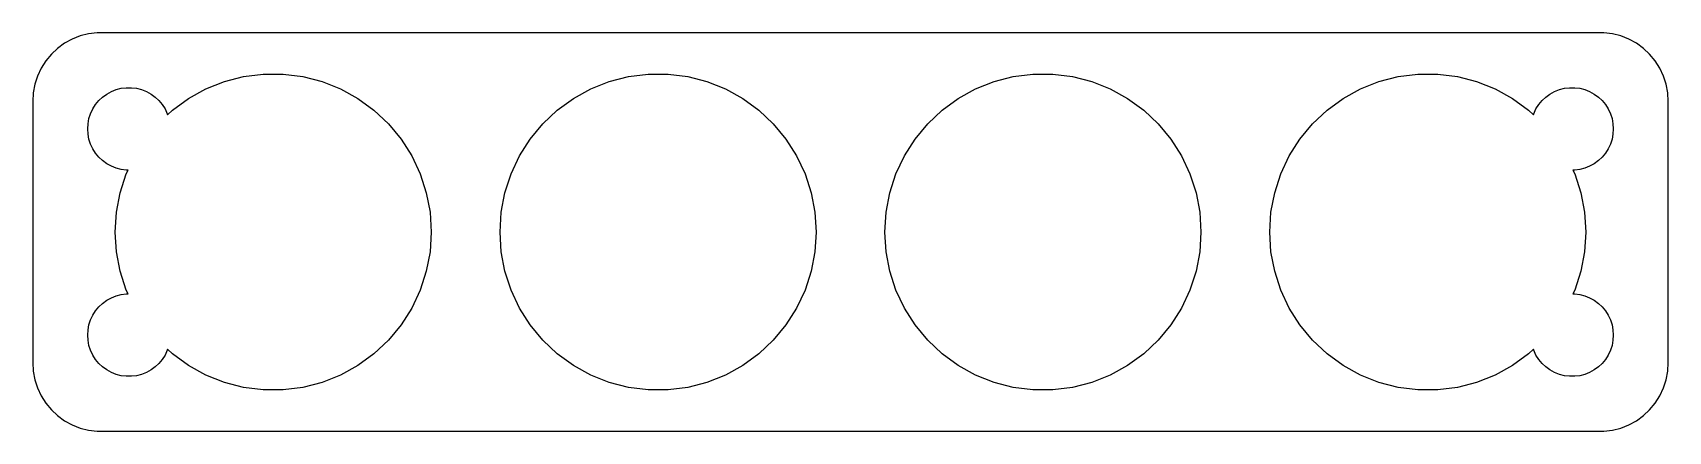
# Model space of a CAD drawing. Header units: metres. Extents: x -60 to 60, y 25 to 53.
import ezdxf

# ---------------------------------------------------------------- set-up
doc = ezdxf.new("R2010")
doc.units = ezdxf.units.M

msp = doc.modelspace()

# ---------------------------------------------------------------- linework, layer by layer
for p, q in [((-57.1791, 52.7216), (-57.6871, 52.3526)), ((-56.6289, 53.0241), (-57.1791, 52.7216)), ((-56.0451, 53.2553), (-56.6289, 53.0241)), ((-55.4369, 53.4114), (-56.0451, 53.2553)), ((-54.8139, 53.4901), (-55.4369, 53.4114)), ((54.8139, 53.4901), (-54.8139, 53.4901)), ((55.4369, 53.4114), (54.8139, 53.4901)), ((56.0451, 53.2553), (55.4369, 53.4114)), ((56.6289, 53.0241), (56.0451, 53.2553)), ((57.1791, 52.7216), (56.6289, 53.0241)), ((57.6871, 52.3526), (57.1791, 52.7216)), ((-58.5451, 51.4389), (-58.8815, 50.9088)), ((-58.1448, 51.9227), (-58.5451, 51.4389)), ((-57.6871, 52.3526), (-58.1448, 51.9227)), ((58.1448, 51.9227), (57.6871, 52.3526)), ((58.5451, 51.4389), (58.1448, 51.9227)), ((58.8815, 50.9088), (58.5451, 51.4389)), ((-59.1489, 50.3406), (-59.3429, 49.7434)), ((-58.8815, 50.9088), (-59.1489, 50.3406)), ((-45.5537, 49.9371), (-44.1549, 50.2963)), ((-44.1549, 50.2963), (-42.7221, 50.4773)), ((-42.7221, 50.4773), (-41.2779, 50.4773)), ((-41.2779, 50.4773), (-39.8451, 50.2963)), ((-39.8451, 50.2963), (-38.4463, 49.9371)), ((-17.5537, 49.9371), (-16.1549, 50.2963)), ((-16.1549, 50.2963), (-14.7221, 50.4773)), ((-14.7221, 50.4773), (-13.2779, 50.4773)), ((-13.2779, 50.4773), (-11.8451, 50.2963)), ((-11.8451, 50.2963), (-10.4463, 49.9371)), ((10.4463, 49.9371), (11.8451, 50.2963)), ((11.8451, 50.2963), (13.2779, 50.4773)), ((13.2779, 50.4773), (14.7221, 50.4773)), ((14.7221, 50.4773), (16.1549, 50.2963)), ((16.1549, 50.2963), (17.5537, 49.9371)), ((38.4463, 49.9371), (39.8451, 50.2963)), ((39.8451, 50.2963), (41.2779, 50.4773)), ((41.2779, 50.4773), (42.7221, 50.4773)), ((42.7221, 50.4773), (44.1549, 50.2963)), ((44.1549, 50.2963), (45.5537, 49.9371)), ((59.1489, 50.3406), (58.8815, 50.9088)), ((59.3429, 49.7434), (59.1489, 50.3406)), ((-59.4606, 49.1267), (-59.5, 48.5)), ((-59.3429, 49.7434), (-59.4606, 49.1267)), ((-54.6869, 48.5536), (-54.4123, 48.8115)), ((-54.4123, 48.8115), (-54.1075, 49.033)), ((-54.1075, 49.033), (-53.7773, 49.2145)), ((-53.7773, 49.2145), (-53.427, 49.3532)), ((-53.427, 49.3532), (-53.0621, 49.4469)), ((-53.0621, 49.4469), (-52.6884, 49.4941)), ((-52.6884, 49.4941), (-52.3116, 49.4941)), ((-52.3116, 49.4941), (-51.9379, 49.4469)), ((-51.9379, 49.4469), (-51.5729, 49.3532)), ((-51.5729, 49.3532), (-51.2227, 49.2145)), ((-51.2227, 49.2145), (-50.8925, 49.033)), ((-50.8925, 49.033), (-50.5877, 48.8115)), ((-50.5877, 48.8115), (-50.3131, 48.5536)), ((-48.162, 48.7098), (-46.8965, 49.4055)), ((-46.8965, 49.4055), (-45.5537, 49.9371)), ((-38.4463, 49.9371), (-37.1035, 49.4055)), ((-37.1035, 49.4055), (-35.838, 48.7098)), ((-20.162, 48.7098), (-18.8965, 49.4055)), ((-18.8965, 49.4055), (-17.5537, 49.9371)), ((-10.4463, 49.9371), (-9.10353, 49.4055)), ((-9.10353, 49.4055), (-7.83798, 48.7098)), ((7.83798, 48.7098), (9.10353, 49.4055)), ((9.10353, 49.4055), (10.4463, 49.9371)), ((17.5537, 49.9371), (18.8965, 49.4055)), ((18.8965, 49.4055), (20.162, 48.7098)), ((35.838, 48.7098), (37.1035, 49.4055)), ((37.1035, 49.4055), (38.4463, 49.9371)), ((45.5537, 49.9371), (46.8965, 49.4055)), ((46.8965, 49.4055), (48.162, 48.7098)), ((50.3131, 48.5536), (50.5877, 48.8115)), ((50.5877, 48.8115), (50.8925, 49.033)), ((50.8925, 49.033), (51.2227, 49.2145)), ((51.2227, 49.2145), (51.5729, 49.3532)), ((51.5729, 49.3532), (51.9379, 49.4469)), ((51.9379, 49.4469), (52.3116, 49.4941)), ((52.3116, 49.4941), (52.6884, 49.4941)), ((52.6884, 49.4941), (53.0621, 49.4469)), ((53.0621, 49.4469), (53.427, 49.3532)), ((53.427, 49.3532), (53.7773, 49.2145)), ((53.7773, 49.2145), (54.1075, 49.033)), ((54.1075, 49.033), (54.4123, 48.8115)), ((54.4123, 48.8115), (54.6869, 48.5536)), ((59.4606, 49.1267), (59.3429, 49.7434)), ((59.5, 48.5), (59.4606, 49.1267)), ((-59.5, 48.5), (-59.5, 29.5)), ((-55.4057, 47.2461), (-55.2893, 47.6044)), ((-55.2893, 47.6044), (-55.1289, 47.9453)), ((-55.1289, 47.9453), (-54.927, 48.2634)), ((-54.927, 48.2634), (-54.6869, 48.5536)), ((-50.3131, 48.5536), (-50.0729, 48.2634)), ((-50.0729, 48.2634), (-49.8711, 47.9453)), ((-49.8711, 47.9453), (-49.7107, 47.6044)), ((-49.7107, 47.6044), (-49.6856, 47.5273)), ((-49.6856, 47.5273), (-49.3304, 47.8609)), ((-49.3304, 47.8609), (-48.162, 48.7098)), ((-35.838, 48.7098), (-34.6696, 47.8609)), ((-34.6696, 47.8609), (-33.6169, 46.8723)), ((-22.3831, 46.8723), (-21.3304, 47.8609)), ((-21.3304, 47.8609), (-20.162, 48.7098)), ((-7.83798, 48.7098), (-6.66962, 47.8609)), ((-6.66962, 47.8609), (-5.61685, 46.8723)), ((5.61685, 46.8723), (6.66962, 47.8609)), ((6.66962, 47.8609), (7.83798, 48.7098)), ((20.162, 48.7098), (21.3304, 47.8609)), ((21.3304, 47.8609), (22.3831, 46.8723)), ((33.6169, 46.8723), (34.6696, 47.8609)), ((34.6696, 47.8609), (35.838, 48.7098)), ((48.162, 48.7098), (49.3304, 47.8609)), ((49.3304, 47.8609), (49.6856, 47.5273)), ((49.6856, 47.5273), (49.7107, 47.6044)), ((49.7107, 47.6044), (49.8711, 47.9453)), ((49.8711, 47.9453), (50.0729, 48.2634)), ((50.0729, 48.2634), (50.3131, 48.5536)), ((54.6869, 48.5536), (54.927, 48.2634)), ((54.927, 48.2634), (55.1289, 47.9453)), ((55.1289, 47.9453), (55.2893, 47.6044)), ((55.2893, 47.6044), (55.4057, 47.2461)), ((59.5, 29.5), (59.5, 48.5)), ((-55.5, 46.5), (-55.4763, 46.876)), ((-55.4763, 46.124), (-55.5, 46.5)), ((-55.4763, 46.876), (-55.4057, 47.2461)), ((-33.6169, 46.8723), (-32.6963, 45.7595)), ((-23.3037, 45.7595), (-22.3831, 46.8723)), ((-5.61685, 46.8723), (-4.6963, 45.7595)), ((4.6963, 45.7595), (5.61685, 46.8723)), ((22.3831, 46.8723), (23.3037, 45.7595)), ((32.6963, 45.7595), (33.6169, 46.8723)), ((55.4057, 47.2461), (55.4763, 46.876)), ((55.4763, 46.876), (55.5, 46.5)), ((55.5, 46.5), (55.4763, 46.124)), ((-55.4057, 45.7539), (-55.4763, 46.124)), ((-55.2893, 45.3956), (-55.4057, 45.7539)), ((-55.1289, 45.0547), (-55.2893, 45.3956)), ((-32.6963, 45.7595), (-31.9225, 44.5402)), ((-24.0775, 44.5402), (-23.3037, 45.7595)), ((-4.6963, 45.7595), (-3.92247, 44.5402)), ((3.92247, 44.5402), (4.6963, 45.7595)), ((23.3037, 45.7595), (24.0775, 44.5402)), ((31.9225, 44.5402), (32.6963, 45.7595)), ((55.2893, 45.3956), (55.1289, 45.0547)), ((55.4057, 45.7539), (55.2893, 45.3956)), ((55.4763, 46.124), (55.4057, 45.7539)), ((-54.927, 44.7366), (-55.1289, 45.0547)), ((-54.6869, 44.4464), (-54.927, 44.7366)), ((-54.4123, 44.1884), (-54.6869, 44.4464)), ((-54.1075, 43.967), (-54.4123, 44.1884)), ((-31.9225, 44.5402), (-31.3076, 43.2334)), ((-24.6924, 43.2334), (-24.0775, 44.5402)), ((-3.92247, 44.5402), (-3.30756, 43.2334)), ((3.30756, 43.2334), (3.92247, 44.5402)), ((24.0775, 44.5402), (24.6924, 43.2334)), ((31.3076, 43.2334), (31.9225, 44.5402)), ((54.4123, 44.1884), (54.1075, 43.967)), ((54.6869, 44.4464), (54.4123, 44.1884)), ((54.927, 44.7366), (54.6869, 44.4464)), ((55.1289, 45.0547), (54.927, 44.7366)), ((-53.7773, 43.7855), (-54.1075, 43.967)), ((-53.427, 43.6468), (-53.7773, 43.7855)), ((-53.0621, 43.5531), (-53.427, 43.6468)), ((-53.1387, 41.8599), (-52.6924, 43.2334)), ((-52.6884, 43.5059), (-53.0621, 43.5531)), ((-52.6924, 43.2334), (-52.5642, 43.5059)), ((-52.5642, 43.5059), (-52.6884, 43.5059)), ((-31.3076, 43.2334), (-30.8613, 41.8599)), ((-25.1387, 41.8599), (-24.6924, 43.2334)), ((-3.30756, 43.2334), (-2.86128, 41.8599)), ((2.86128, 41.8599), (3.30756, 43.2334)), ((24.6924, 43.2334), (25.1387, 41.8599)), ((30.8613, 41.8599), (31.3076, 43.2334)), ((52.6884, 43.5059), (52.5642, 43.5059)), ((52.5642, 43.5059), (52.6924, 43.2334)), ((53.0621, 43.5531), (52.6884, 43.5059)), ((52.6924, 43.2334), (53.1387, 41.8599)), ((53.427, 43.6468), (53.0621, 43.5531)), ((53.7773, 43.7855), (53.427, 43.6468)), ((54.1075, 43.967), (53.7773, 43.7855)), ((-53.4093, 40.4413), (-53.1387, 41.8599)), ((-30.8613, 41.8599), (-30.5907, 40.4413)), ((-25.4093, 40.4413), (-25.1387, 41.8599)), ((-2.86128, 41.8599), (-2.59067, 40.4413)), ((2.59067, 40.4413), (2.86128, 41.8599)), ((25.1387, 41.8599), (25.4093, 40.4413)), ((30.5907, 40.4413), (30.8613, 41.8599)), ((53.1387, 41.8599), (53.4093, 40.4413)), ((-53.5, 39), (-53.4093, 40.4413)), ((-30.5907, 40.4413), (-30.5, 39)), ((-25.5, 39), (-25.4093, 40.4413)), ((-2.59067, 40.4413), (-2.5, 39)), ((2.5, 39), (2.59067, 40.4413)), ((25.4093, 40.4413), (25.5, 39)), ((30.5, 39), (30.5907, 40.4413)), ((53.4093, 40.4413), (53.5, 39)), ((-53.4093, 37.5587), (-53.5, 39)), ((-30.5, 39), (-30.5907, 37.5587)), ((-25.4093, 37.5587), (-25.5, 39)), ((-2.5, 39), (-2.59067, 37.5587)), ((2.59067, 37.5587), (2.5, 39)), ((25.5, 39), (25.4093, 37.5587)), ((30.5907, 37.5587), (30.5, 39)), ((53.5, 39), (53.4093, 37.5587)), ((-53.1387, 36.1401), (-53.4093, 37.5587)), ((-30.5907, 37.5587), (-30.8613, 36.1401)), ((-25.1387, 36.1401), (-25.4093, 37.5587)), ((-2.59067, 37.5587), (-2.86128, 36.1401)), ((2.86128, 36.1401), (2.59067, 37.5587)), ((25.4093, 37.5587), (25.1387, 36.1401)), ((30.8613, 36.1401), (30.5907, 37.5587)), ((53.4093, 37.5587), (53.1387, 36.1401)), ((-52.6924, 34.7666), (-53.1387, 36.1401)), ((-30.8613, 36.1401), (-31.3076, 34.7666)), ((-24.6924, 34.7666), (-25.1387, 36.1401)), ((-2.86128, 36.1401), (-3.30756, 34.7666)), ((3.30756, 34.7666), (2.86128, 36.1401)), ((25.1387, 36.1401), (24.6924, 34.7666)), ((31.3076, 34.7666), (30.8613, 36.1401)), ((53.1387, 36.1401), (52.6924, 34.7666)), ((-52.5642, 34.4941), (-52.6924, 34.7666)), ((-31.3076, 34.7666), (-31.9225, 33.4598)), ((-24.0775, 33.4598), (-24.6924, 34.7666)), ((-3.30756, 34.7666), (-3.92247, 33.4598)), ((3.92247, 33.4598), (3.30756, 34.7666)), ((24.6924, 34.7666), (24.0775, 33.4598)), ((31.9225, 33.4598), (31.3076, 34.7666)), ((52.6924, 34.7666), (52.5642, 34.4941)), ((-54.927, 33.2634), (-54.6869, 33.5536)), ((-54.6869, 33.5536), (-54.4123, 33.8116)), ((-54.4123, 33.8116), (-54.1075, 34.033)), ((-54.1075, 34.033), (-53.7773, 34.2145)), ((-53.7773, 34.2145), (-53.427, 34.3532)), ((-53.427, 34.3532), (-53.0621, 34.4469)), ((-53.0621, 34.4469), (-52.6884, 34.4941)), ((-52.6884, 34.4941), (-52.5642, 34.4941)), ((-31.9225, 33.4598), (-32.6963, 32.2405)), ((-23.3037, 32.2405), (-24.0775, 33.4598)), ((-3.92247, 33.4598), (-4.6963, 32.2405)), ((4.6963, 32.2405), (3.92247, 33.4598)), ((24.0775, 33.4598), (23.3037, 32.2405)), ((32.6963, 32.2405), (31.9225, 33.4598)), ((52.5642, 34.4941), (52.6884, 34.4941)), ((52.6884, 34.4941), (53.0621, 34.4469)), ((53.0621, 34.4469), (53.427, 34.3532)), ((53.427, 34.3532), (53.7773, 34.2145)), ((53.7773, 34.2145), (54.1075, 34.033)), ((54.1075, 34.033), (54.4123, 33.8116)), ((54.4123, 33.8116), (54.6869, 33.5536)), ((54.6869, 33.5536), (54.927, 33.2634)), ((-55.4763, 31.876), (-55.4057, 32.2461)), ((-55.4057, 32.2461), (-55.2893, 32.6044)), ((-55.2893, 32.6044), (-55.1289, 32.9453)), ((-55.1289, 32.9453), (-54.927, 33.2634)), ((-32.6963, 32.2405), (-33.6169, 31.1277)), ((-22.3831, 31.1277), (-23.3037, 32.2405)), ((-4.6963, 32.2405), (-5.61685, 31.1277)), ((5.61685, 31.1277), (4.6963, 32.2405)), ((23.3037, 32.2405), (22.3831, 31.1277)), ((33.6169, 31.1277), (32.6963, 32.2405)), ((54.927, 33.2634), (55.1289, 32.9453)), ((55.1289, 32.9453), (55.2893, 32.6044)), ((55.2893, 32.6044), (55.4057, 32.2461)), ((55.4057, 32.2461), (55.4763, 31.876)), ((-55.5, 31.5), (-55.4763, 31.876)), ((-55.4763, 31.124), (-55.5, 31.5)), ((-55.4057, 30.7539), (-55.4763, 31.124)), ((-33.6169, 31.1277), (-34.6696, 30.1391)), ((-21.3304, 30.1391), (-22.3831, 31.1277)), ((-5.61685, 31.1277), (-6.66962, 30.1391)), ((6.66962, 30.1391), (5.61685, 31.1277)), ((22.3831, 31.1277), (21.3304, 30.1391)), ((34.6696, 30.1391), (33.6169, 31.1277)), ((55.4763, 31.124), (55.4057, 30.7539)), ((55.4763, 31.876), (55.5, 31.5)), ((55.5, 31.5), (55.4763, 31.124)), ((-55.2893, 30.3956), (-55.4057, 30.7539)), ((-55.1289, 30.0547), (-55.2893, 30.3956)), ((-54.927, 29.7366), (-55.1289, 30.0547)), ((-49.8711, 30.0547), (-50.0729, 29.7366)), ((-49.7107, 30.3956), (-49.8711, 30.0547)), ((-49.6856, 30.4727), (-49.7107, 30.3956)), ((-49.3304, 30.1391), (-49.6856, 30.4727)), ((-48.162, 29.2902), (-49.3304, 30.1391)), ((-34.6696, 30.1391), (-35.838, 29.2902)), ((-20.162, 29.2902), (-21.3304, 30.1391)), ((-6.66962, 30.1391), (-7.83798, 29.2902)), ((7.83798, 29.2902), (6.66962, 30.1391)), ((21.3304, 30.1391), (20.162, 29.2902)), ((35.838, 29.2902), (34.6696, 30.1391)), ((49.3304, 30.1391), (48.162, 29.2902)), ((49.6856, 30.4727), (49.3304, 30.1391)), ((49.7107, 30.3956), (49.6856, 30.4727)), ((49.8711, 30.0547), (49.7107, 30.3956)), ((50.0729, 29.7366), (49.8711, 30.0547)), ((55.1289, 30.0547), (54.927, 29.7366)), ((55.2893, 30.3956), (55.1289, 30.0547)), ((55.4057, 30.7539), (55.2893, 30.3956)), ((-59.5, 29.5), (-59.4606, 28.8733)), ((-59.4606, 28.8733), (-59.3429, 28.2566)), ((-54.6869, 29.4464), (-54.927, 29.7366)), ((-54.4123, 29.1885), (-54.6869, 29.4464)), ((-54.1075, 28.967), (-54.4123, 29.1885)), ((-53.7773, 28.7855), (-54.1075, 28.967)), ((-53.427, 28.6468), (-53.7773, 28.7855)), ((-53.0621, 28.5531), (-53.427, 28.6468)), ((-51.5729, 28.6468), (-51.9379, 28.5531)), ((-51.2227, 28.7855), (-51.5729, 28.6468)), ((-50.8925, 28.967), (-51.2227, 28.7855)), ((-50.5877, 29.1885), (-50.8925, 28.967)), ((-50.3131, 29.4464), (-50.5877, 29.1885)), ((-50.0729, 29.7366), (-50.3131, 29.4464)), ((-46.8965, 28.5945), (-48.162, 29.2902)), ((-45.5537, 28.0629), (-46.8965, 28.5945)), ((-37.1035, 28.5945), (-38.4463, 28.0629)), ((-35.838, 29.2902), (-37.1035, 28.5945)), ((-18.8965, 28.5945), (-20.162, 29.2902)), ((-17.5537, 28.0629), (-18.8965, 28.5945)), ((-9.10353, 28.5945), (-10.4463, 28.0629)), ((-7.83798, 29.2902), (-9.10353, 28.5945)), ((9.10353, 28.5945), (7.83798, 29.2902)), ((10.4463, 28.0629), (9.10353, 28.5945)), ((18.8965, 28.5945), (17.5537, 28.0629)), ((20.162, 29.2902), (18.8965, 28.5945)), ((37.1035, 28.5945), (35.838, 29.2902)), ((38.4463, 28.0629), (37.1035, 28.5945)), ((46.8965, 28.5945), (45.5537, 28.0629)), ((48.162, 29.2902), (46.8965, 28.5945)), ((50.3131, 29.4464), (50.0729, 29.7366)), ((50.5877, 29.1885), (50.3131, 29.4464)), ((50.8925, 28.967), (50.5877, 29.1885)), ((51.2227, 28.7855), (50.8925, 28.967)), ((51.5729, 28.6468), (51.2227, 28.7855)), ((51.9379, 28.5531), (51.5729, 28.6468)), ((53.427, 28.6468), (53.0621, 28.5531)), ((53.7773, 28.7855), (53.427, 28.6468)), ((54.1075, 28.967), (53.7773, 28.7855)), ((54.4123, 29.1885), (54.1075, 28.967)), ((54.6869, 29.4464), (54.4123, 29.1885)), ((54.927, 29.7366), (54.6869, 29.4464)), ((59.3429, 28.2566), (59.4606, 28.8733)), ((59.4606, 28.8733), (59.5, 29.5)), ((-59.3429, 28.2566), (-59.1489, 27.6594)), ((-59.1489, 27.6594), (-58.8815, 27.0912)), ((-52.6884, 28.5059), (-53.0621, 28.5531)), ((-52.3116, 28.5059), (-52.6884, 28.5059)), ((-51.9379, 28.5531), (-52.3116, 28.5059)), ((-44.1549, 27.7037), (-45.5537, 28.0629)), ((-42.7221, 27.5227), (-44.1549, 27.7037)), ((-41.2779, 27.5227), (-42.7221, 27.5227)), ((-39.8451, 27.7037), (-41.2779, 27.5227)), ((-38.4463, 28.0629), (-39.8451, 27.7037)), ((-16.1549, 27.7037), (-17.5537, 28.0629)), ((-14.7221, 27.5227), (-16.1549, 27.7037)), ((-13.2779, 27.5227), (-14.7221, 27.5227)), ((-11.8451, 27.7037), (-13.2779, 27.5227)), ((-10.4463, 28.0629), (-11.8451, 27.7037)), ((11.8451, 27.7037), (10.4463, 28.0629)), ((13.2779, 27.5227), (11.8451, 27.7037)), ((14.7221, 27.5227), (13.2779, 27.5227)), ((16.1549, 27.7037), (14.7221, 27.5227)), ((17.5537, 28.0629), (16.1549, 27.7037)), ((39.8451, 27.7037), (38.4463, 28.0629)), ((41.2779, 27.5227), (39.8451, 27.7037)), ((42.7221, 27.5227), (41.2779, 27.5227)), ((44.1549, 27.7037), (42.7221, 27.5227)), ((45.5537, 28.0629), (44.1549, 27.7037)), ((52.3116, 28.5059), (51.9379, 28.5531)), ((52.6884, 28.5059), (52.3116, 28.5059)), ((53.0621, 28.5531), (52.6884, 28.5059)), ((58.8815, 27.0912), (59.1489, 27.6594)), ((59.1489, 27.6594), (59.3429, 28.2566)), ((-58.8815, 27.0912), (-58.5451, 26.5611)), ((-58.5451, 26.5611), (-58.1448, 26.0773)), ((58.1448, 26.0773), (58.5451, 26.5611)), ((58.5451, 26.5611), (58.8815, 27.0912)), ((-58.1448, 26.0773), (-57.6871, 25.6474)), ((-57.6871, 25.6474), (-57.1791, 25.2784)), ((-57.1791, 25.2784), (-56.6289, 24.9759)), ((56.6289, 24.9759), (57.1791, 25.2784)), ((57.1791, 25.2784), (57.6871, 25.6474)), ((57.6871, 25.6474), (58.1448, 26.0773)), ((-56.6289, 24.9759), (-56.0451, 24.7447)), ((-56.0451, 24.7447), (-55.4369, 24.5886)), ((-55.4369, 24.5886), (-54.8139, 24.5099)), ((-54.8139, 24.5099), (54.8139, 24.5099)), ((54.8139, 24.5099), (55.4369, 24.5886)), ((55.4369, 24.5886), (56.0451, 24.7447)), ((56.0451, 24.7447), (56.6289, 24.9759))]:
    msp.add_line(p, q)

doc.saveas('drawing.dxf')
